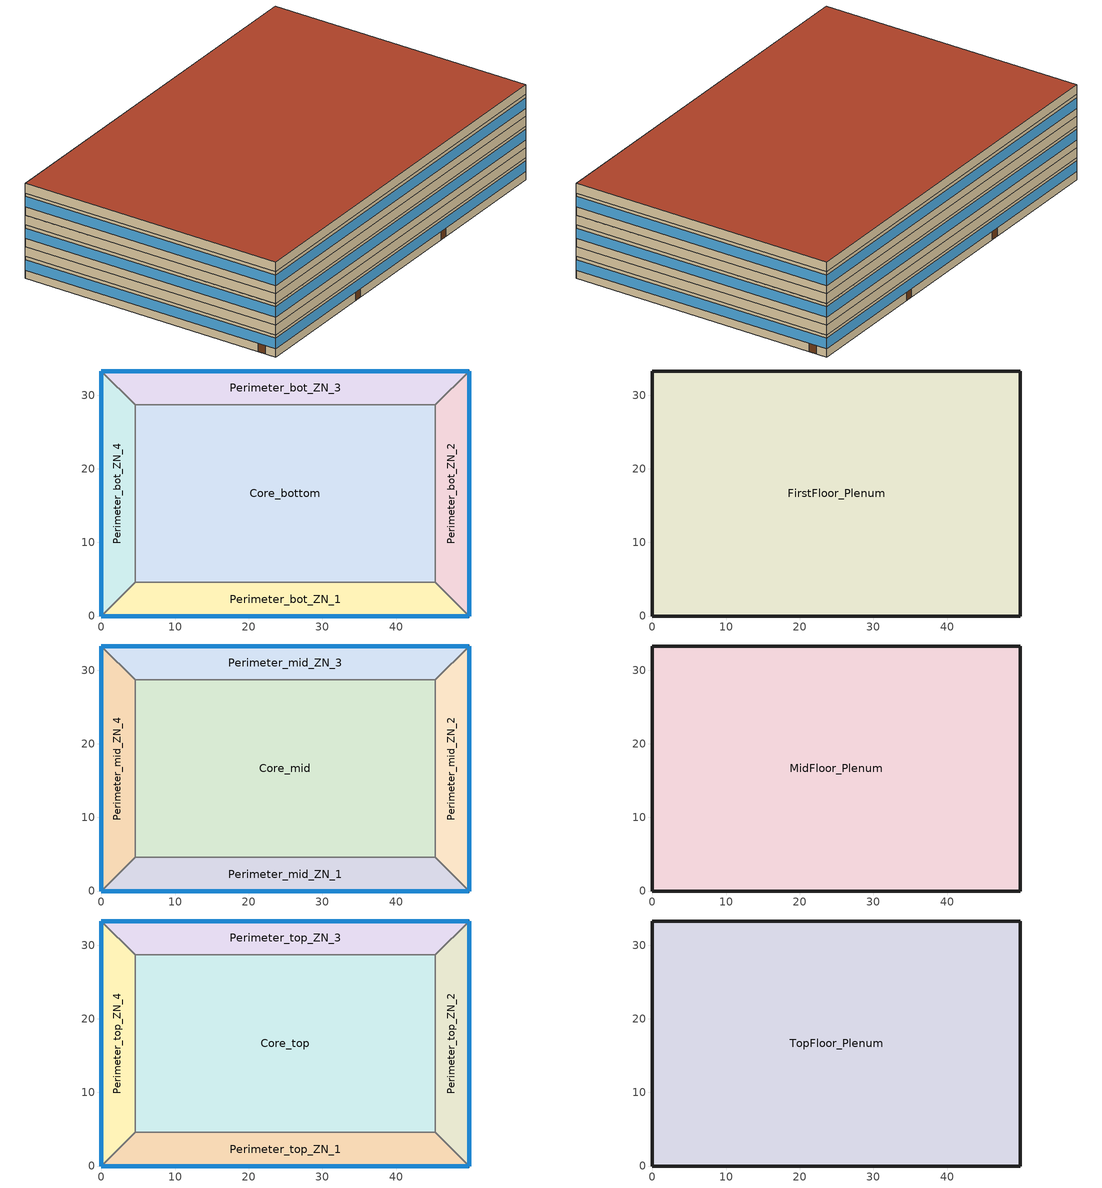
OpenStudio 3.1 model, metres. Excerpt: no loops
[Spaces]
Core_bottom
 floor ground: 45.34,28.7 45.34,4.57 4.57,4.57 4.57,28.7 z0
 wall to Perimeter_bot_ZN_1: 4.57,4.57 45.34,4.57 z0:2.74
 wall to Perimeter_bot_ZN_2: 45.34,4.57 45.34,28.7 z0:2.74
 wall to Perimeter_bot_ZN_4: 4.57,28.7 4.57,4.57 z0:2.74
 wall to Perimeter_bot_ZN_3: 45.34,28.7 4.57,28.7 z0:2.74
Perimeter_bot_ZN_2
 floor ground: 49.91,33.27 49.91,0 45.34,4.57 45.34,28.7 z0
 wall outside: 49.91,0 49.91,33.27 z0:2.74
 wall to Perimeter_bot_ZN_1: 45.34,4.57 49.91,0 z0:2.74
 wall to Perimeter_bot_ZN_3: 49.91,33.27 45.34,28.7 z0:2.74
 window: 49.91,0 49.91,33.27 z1.02:2.33
 door: 49.91,30.99 49.91,31.9 z0:2.13
Perimeter_bot_ZN_3
 floor ground: 49.91,33.27 45.34,28.7 4.57,28.7 0,33.27 z0
 wall outside: 49.91,33.27 0,33.27 z0:2.74
 wall to Perimeter_bot_ZN_4: 0,33.27 4.57,28.7 z0:2.74
 window: 49.91,33.27 0,33.27 z1.02:2.33
 door: 33.94,33.27 33.03,33.27 / 16.84,33.27 15.93,33.27 z0:2.13
Perimeter_bot_ZN_1
 floor ground: 45.34,4.57 49.91,0 0,0 4.57,4.57 z0
 wall outside: 0,0 49.91,0 z0:2.74
 wall to Perimeter_bot_ZN_4: 4.57,4.57 0,0 z0:2.74
 window: 0,0 49.91,0 z1.02:2.33
 door: 15.98,0 16.9,0 / 33.01,0 33.93,0 z0:2.13
Perimeter_bot_ZN_4
 floor ground: 0,33.27 4.57,28.7 4.57,4.57 0,0 z0
 wall outside: 0,33.27 0,0 z0:2.74
 window: 0,33.27 0,0 z1.02:2.33
 door: 0,2.28 0,1.37 z0:2.13
FirstFloor_Plenum
 floor to Perimeter_bot_ZN_3: 49.91,33.27 45.34,28.7 4.57,28.7 0,33.27 z2.74
 floor to Perimeter_bot_ZN_1: 45.34,4.57 49.91,0 0,0 4.57,4.57 z2.74
 floor to Core_bottom: 45.34,28.7 45.34,4.57 4.57,4.57 4.57,28.7 z2.74
 floor to Perimeter_bot_ZN_4: 0,33.27 4.57,28.7 4.57,4.57 0,0 z2.74
 floor to Perimeter_bot_ZN_2: 49.91,33.27 49.91,0 45.34,4.57 45.34,28.7 z2.74
 wall outside: 0,33.27 0,0 49.91,0 49.91,33.27 0,33.27 z2.74:3.96
Perimeter_mid_ZN_4
 floor to FirstFloor_Plenum: 0,33.27 4.57,28.7 4.57,4.57 0,0 z3.96
 wall outside: 0,33.27 0,0 z3.96:6.71
 wall to Perimeter_mid_ZN_3: 4.57,28.7 0,33.27 z3.96:6.71
 wall to Core_mid: 4.57,4.57 4.57,28.7 z3.96:6.71
 wall to Perimeter_mid_ZN_1: 0,0 4.57,4.57 z3.96:6.71
 window: 0,33.27 0,0 z4.98:6.29
Perimeter_mid_ZN_1
 floor to FirstFloor_Plenum: 45.34,4.57 49.91,0 0,0 4.57,4.57 z3.96
 wall outside: 0,0 49.91,0 z3.96:6.71
 wall to Core_mid: 45.34,4.57 4.57,4.57 z3.96:6.71
 wall to Perimeter_mid_ZN_2: 49.91,0 45.34,4.57 z3.96:6.71
 window: 0,0 49.91,0 z4.98:6.29
Perimeter_mid_ZN_2
 floor to FirstFloor_Plenum: 49.91,33.27 49.91,0 45.34,4.57 45.34,28.7 z3.96
 wall outside: 49.91,0 49.91,33.27 z3.96:6.71
 wall to Perimeter_mid_ZN_3: 49.91,33.27 45.34,28.7 z3.96:6.71
 wall to Core_mid: 45.34,28.7 45.34,4.57 z3.96:6.71
 window: 49.91,0 49.91,33.27 z4.98:6.29
Core_mid
 floor to FirstFloor_Plenum: 45.34,28.7 45.34,4.57 4.57,4.57 4.57,28.7 z3.96
 wall to Perimeter_mid_ZN_3: 45.34,28.7 4.57,28.7 z3.96:6.71
Perimeter_mid_ZN_3
 floor to FirstFloor_Plenum: 49.91,33.27 45.34,28.7 4.57,28.7 0,33.27 z3.96
 wall outside: 49.91,33.27 0,33.27 z3.96:6.71
 window: 49.91,33.27 0,33.27 z4.98:6.29
MidFloor_Plenum
 floor to Perimeter_mid_ZN_3: 49.91,33.27 45.34,28.7 4.57,28.7 0,33.27 z6.71
 floor to Perimeter_mid_ZN_4: 0,33.27 4.57,28.7 4.57,4.57 0,0 z6.71
 floor to Core_mid: 45.34,28.7 45.34,4.57 4.57,4.57 4.57,28.7 z6.71
 floor to Perimeter_mid_ZN_2: 49.91,33.27 49.91,0 45.34,4.57 45.34,28.7 z6.71
 floor to Perimeter_mid_ZN_1: 45.34,4.57 49.91,0 0,0 4.57,4.57 z6.71
 wall outside: 0,33.27 0,0 49.91,0 49.91,33.27 0,33.27 z6.71:7.92
Perimeter_top_ZN_3
 floor to MidFloor_Plenum: 49.91,33.27 45.34,28.7 4.57,28.7 0,33.27 z7.92
 wall outside: 49.91,33.27 0,33.27 z7.92:10.67
 wall to Perimeter_top_ZN_4: 0,33.27 4.57,28.7 z7.92:10.67
 wall to Core_top: 4.57,28.7 45.34,28.7 z7.92:10.67
 wall to Perimeter_top_ZN_2: 45.34,28.7 49.91,33.27 z7.92:10.67
 window: 49.91,33.27 0,33.27 z8.95:10.25
Perimeter_top_ZN_4
 floor to MidFloor_Plenum: 0,33.27 4.57,28.7 4.57,4.57 0,0 z7.92
 wall outside: 0,33.27 0,0 z7.92:10.67
 wall to Perimeter_top_ZN_1: 0,0 4.57,4.57 z7.92:10.67
 wall to Core_top: 4.57,4.57 4.57,28.7 z7.92:10.67
 window: 0,33.27 0,0 z8.95:10.25
Core_top
 floor to MidFloor_Plenum: 45.34,28.7 45.34,4.57 4.57,4.57 4.57,28.7 z7.92
 wall to Perimeter_top_ZN_1: 4.57,4.57 45.34,4.57 z7.92:10.67
 wall to Perimeter_top_ZN_2: 45.34,4.57 45.34,28.7 z7.92:10.67
Perimeter_top_ZN_2
 floor to MidFloor_Plenum: 49.91,33.27 49.91,0 45.34,4.57 45.34,28.7 z7.92
 wall outside: 49.91,0 49.91,33.27 z7.92:10.67
 wall to Perimeter_top_ZN_1: 45.34,4.57 49.91,0 z7.92:10.67
 window: 49.91,0 49.91,33.27 z8.95:10.25
Perimeter_top_ZN_1
 floor to MidFloor_Plenum: 45.34,4.57 49.91,0 0,0 4.57,4.57 z7.92
 wall outside: 0,0 49.91,0 z7.92:10.67
 window: 0,0 49.91,0 z8.95:10.25
TopFloor_Plenum
 floor to Perimeter_top_ZN_4: 0,33.27 4.57,28.7 4.57,4.57 0,0 z10.67
 floor to Perimeter_top_ZN_2: 49.91,33.27 49.91,0 45.34,4.57 45.34,28.7 z10.67
 floor to Core_top: 45.34,28.7 45.34,4.57 4.57,4.57 4.57,28.7 z10.67
 floor to Perimeter_top_ZN_3: 49.91,33.27 45.34,28.7 4.57,28.7 0,33.27 z10.67
 floor to Perimeter_top_ZN_1: 45.34,4.57 49.91,0 0,0 4.57,4.57 z10.67
 wall outside: 0,33.27 0,0 49.91,0 49.91,33.27 0,33.27 z10.67:11.89
 roof outside: 49.91,0 49.91,33.27 0,33.27 0,0 z11.89
[Site]
Denver-Aurora-Buckley AFB_CO_USA: Latitude {deg}=39.72; Longitude {deg}=-104.75; Time Zone {hr}=-7; Elevation {m}=1726; Terrain=City
[Building]
-MediumOffice-ASHRAE 169-2013-5B created: 2020-06-12 13:49:57 -0600: North Axis {deg}=0; Default Construction Set=DOE Ref 1980-2004 - MedOffice - ASHRAE 169-2013-5B; Standards Number of Stories=3; Standards Number of Above Ground Stories=3; Standards Building Type=MediumOffice
[ClimateZones]
Climate Zone Institution Name 1=ASHRAE; Climate Zone Document Name 1=ANSI/ASHRAE Standard 169; Climate Zone Document Year 1=2006; Climate Zone Value 1=5B; Climate Zone Institution Name 2=CEC; Climate Zone Document Name 2=California Climate Zone Descriptions; Climate Zone Document Year 2=1995
[Site:WaterMainsTemperature]
Calculation Method=Correlation; Annual Average Outdoor Air Temperature {C}=9.95; Maximum Difference In Monthly Average Outdoor Air Temperatures {deltaC}=23.7
[SizingPeriod:DesignDay] Barometric Pressure {Pa}=82237; Sky Clearness=0; Rain Indicator=0; Snow Indicator=0; Day of Month=21; Daylight Saving Time Indicator=0; Humidity Indicating Type=Wetbulb; Dry-Bulb Temperature Range Modifier Type=DefaultMultipliers
Name | Maximum Dry-Bulb Temperature {C} | Daily Dry-Bulb Temperature Range {deltaC} | Humidity Indicating Conditions at Maximum Dry-Bulb | Wind Speed {m/s} | Wind Direction {deg} | Month | Day Type | Solar Model Indicator | ASHRAE Taub | ASHRAE Taud
Denver-Aurora-Buckley.AFB_CO_USA Ann Clg .4% Condns DB=>MWB | 33.9 | 14.8 | 15 | 3.6 | 30 | 7 | SummerDesignDay | ASHRAETau | 0.423 | 2.02
Denver-Aurora-Buckley.AFB_CO_USA Ann Htg 99.6% Condns DB | -17.9 | 0 | -17.9 | 2.5 | 180 | 12 | WinterDesignDay | ASHRAEClearSky
[Site:GroundTemperature:BuildingSurface]
19.195, 19.191, 19.215, 19.25, 19.367, 20.429, 21.511, 21.776, 20.44, 19.538, 19.333, 19.237
[Material:NoMass] Thermal Absorptance=0.9; Solar Absorptance=0.7
Name | Roughness | Thermal Resistance {m2-K/W} | Visible Absorptance
CP02 CARPET PAD | VeryRough | 0.21648 | 0.8
Typical Insulation R-10.02 | Smooth | 1.76396 | 0.7
Typical Insulation R-18.49 | Smooth | 3.25638 | 0.7
Typical Insulation | Smooth | 0.0282222 | 0.7
[Material]
Name | Roughness | Thickness {m} | Conductivity {W/m-K} | Density {kg/m3} | Specific Heat {J/kg-K} | Thermal Absorptance | Solar Absorptance | Visible Absorptance
100mm Normalweight concrete floor | MediumSmooth | 0.1016 | 2.31 | 2322 | 832
G01 13mm gypsum board | Smooth | 0.0127 | 0.16 | 800 | 1090 | 0.9 | 0.7 | 0.5
25mm Stucco | Smooth | 0.0254 | 0.72 | 1856 | 840 | 0.9 | 0.7 | 0.7
5/8 in. Gypsum Board | MediumSmooth | 0.0159 | 0.16 | 800 | 1090 | 0.9 | 0.7 | 0.7
Roof Membrane | VeryRough | 0.0095 | 0.16 | 1121.29 | 1460 | 0.9 | 0.7 | 0.7
HW CONCRETE | Rough | 0.1016 | 1.31125 | 2240 | 837.36 | 0.9 | 0.7 | 0.7
G05 25mm wood | MediumSmooth | 0.0254 | 0.15 | 608 | 1630 | 0.9 | 0.5 | 0.5
Acoustic Tile - 1/2 in. | MediumSmooth | 0.0127 | 0.0576335 | 288.332 | 795.492 |  | 0 | 0
Std Wood 6inch | MediumSmooth | 0.15 | 0.12 | 540 | 1210 | 0.9 | 0.7 | 0.7
[DefaultConstructionSet]
Name | Default Exterior Surface Constructions | Default Interior Surface Constructions | Default Ground Contact Surface Constructions | Default Exterior SubSurface Constructions | Default Interior SubSurface Constructions | Interior Partition Construction
DOE Ref 1980-2004 - MedOffice - ASHRAE 169-2013-5B | Default Surface Constructions 1 | Default Surface Constructions 2 | Default Surface Constructions 3 | Default Sub Surface Constructions 1 | Default Sub Surface Constructions 2 | Typical Interior Partition
DOE Ref 1980-2004 - MedOffice - Plenum - ASHRAE 169-2013-5B | Default Surface Constructions 4 | Default Surface Constructions 5 | Default Surface Constructions 6 | Default Sub Surface Constructions 3 | Default Sub Surface Constructions 4
[DefaultSurfaceConstructions]
Name | Wall Construction | Roof Ceiling Construction | Floor Construction
Default Surface Constructions 1 | Typical Insulated Steel Framed Exterior Wall R-12.2 | Typical IEAD Roof R-19.61
Default Surface Constructions 2 | Typical Interior Wall | Typical Interior Ceiling | Typical Interior Floor
Default Surface Constructions 3 |  |  | ext-slab-mass
Default Surface Constructions 4; Default Surface Constructions 6
Default Surface Constructions 5 |  |  | Plenum Acoustical Tile
[Construction]
Typical Insulated Steel Framed Exterior Wall R-12.2: 25mm Stucco, 5/8 in. Gypsum Board, Typical Insulation R-10.02, 5/8 in. Gypsum Board
Typical IEAD Roof R-19.61: Roof Membrane, Typical Insulation R-18.49
Typical Interior Floor: 100mm Normalweight concrete floor, CP02 CARPET PAD
Typical Interior Wall: G01 13mm gypsum board, G01 13mm gypsum board
Typical Interior Ceiling: CP02 CARPET PAD, 100mm Normalweight concrete floor
ext-slab-mass: HW CONCRETE, CP02 CARPET PAD
Typical Insulated Metal Door: Typical Insulation
Typical Interior Partition: G05 25mm wood
Plenum Acoustical Tile: Acoustic Tile - 1/2 in.
InteriorFurnishings: Std Wood 6inch
Dbl Elec Ref Bleached 6mm/6mm Air: ECREF-2 BLEACHED 6MM, AIR 6MM, CLEAR 6MM
[DefaultSubSurfaceConstructions]
Name | Fixed Window Construction | Door Construction
Default Sub Surface Constructions 1 | Dbl Elec Ref Bleached 6mm/6mm Air | Typical Insulated Metal Door
Default Sub Surface Constructions 2; Default Sub Surface Constructions 3; Default Sub Surface Constructions 4
[WindowMaterial:Glazing] Optical Data Type=SpectralAverage; Conductivity {W/m-K}=0.9
Name | Thickness {m} | Solar Transmittance at Normal Incidence | Front Side Solar Reflectance at Normal Incidence | Back Side Solar Reflectance at Normal Incidence | Visible Transmittance at Normal Incidence | Front Side Visible Reflectance at Normal Incidence | Back Side Visible Reflectance at Normal Incidence | Back Side Infrared Hemispherical Emissivity | Infrared Transmittance at Normal Incidence | Front Side Infrared Hemispherical Emissivity | Dirt Correction Factor for Solar and Visible Transmittance | Solar Diffusing
ECREF-2 BLEACHED 6MM | 0.00599999 | 0.694 | 0.168 | 0.168 | 0.818 | 0.11 | 0.11 | 0.1
CLEAR 6MM | 0.006 | 0.775 | 0.071 | 0.071 | 0.881 | 0.08 | 0.08 | 0.84 | 0 | 0.84 | 1 | No
[WindowMaterial:Gas]
AIR 6MM: Gas Type=Air; Thickness {m}=0.0063
[Space]
Name | Space Type | Building Story | Thermal Zone | Part of Total Floor Area
Perimeter_mid_ZN_4 | Office WholeBuilding - Md Office | Building Story 2 | Perimeter_mid_ZN_4 ZN | Yes
Core_bottom | Office WholeBuilding - Md Office | Building Story 1 | Core_bottom ZN | Yes
FirstFloor_Plenum | Plenum | Building Story 1 | FirstFloor_Plenum ZN | No
TopFloor_Plenum | Plenum | Building Story 3 | TopFloor_Plenum ZN | No
Perimeter_top_ZN_3 | Office WholeBuilding - Md Office | Building Story 3 | Perimeter_top_ZN_3 ZN | Yes
Perimeter_bot_ZN_2 | Office WholeBuilding - Md Office | Building Story 1 | Perimeter_bot_ZN_2 ZN | Yes
MidFloor_Plenum | Plenum | Building Story 2 | MidFloor_Plenum ZN | No
Perimeter_mid_ZN_1 | Office WholeBuilding - Md Office | Building Story 2 | Perimeter_mid_ZN_1 ZN | Yes
Perimeter_bot_ZN_1 | Office WholeBuilding - Md Office | Building Story 1 | Perimeter_bot_ZN_1 ZN | Yes
Perimeter_bot_ZN_3 | Office WholeBuilding - Md Office | Building Story 1 | Perimeter_bot_ZN_3 ZN | Yes
Perimeter_mid_ZN_2 | Office WholeBuilding - Md Office | Building Story 2 | Perimeter_mid_ZN_2 ZN | Yes
Perimeter_top_ZN_4 | Office WholeBuilding - Md Office | Building Story 3 | Perimeter_top_ZN_4 ZN | Yes
Perimeter_bot_ZN_4 | Office WholeBuilding - Md Office | Building Story 1 | Perimeter_bot_ZN_4 ZN | Yes
Core_top | Office WholeBuilding - Md Office | Building Story 3 | Core_top ZN | Yes
Perimeter_top_ZN_2 | Office WholeBuilding - Md Office | Building Story 3 | Perimeter_top_ZN_2 ZN | Yes
Perimeter_top_ZN_1 | Office WholeBuilding - Md Office | Building Story 3 | Perimeter_top_ZN_1 ZN | Yes
Core_mid | Office WholeBuilding - Md Office | Building Story 2 | Core_mid ZN | Yes
Perimeter_mid_ZN_3 | Office WholeBuilding - Md Office | Building Story 2 | Perimeter_mid_ZN_3 ZN | Yes
[BuildingStory]
Name | Nominal Z Coordinate {m}
Building Story 1 | 0
Building Story 2 | 3.9624
Building Story 3 | 7.9248
[SpaceType]
Name | Default Schedule Set | Design Specification Outdoor Air Object | Standards Building Type | Standards Space Type | Default Construction Set
Office WholeBuilding - Md Office | Office WholeBuilding - Md Office Schedule Set | Office WholeBuilding - Md Office Ventilation | Office | WholeBuilding - Md Office
Plenum | Plenum Schedule Set |  |  | Plenum | DOE Ref 1980-2004 - MedOffice - Plenum - ASHRAE 169-2013-5B
[People:Definition]
Office WholeBuilding - Md Office People Definition: Number of People Calculation Method=People/Area; People per Space Floor Area {person/m2}=0.0538196; Fraction Radiant=0.3
[People]
Office WholeBuilding - Md Office People: People Definition=Office WholeBuilding - Md Office People Definition; Space or SpaceType=Office WholeBuilding - Md Office; Work Efficiency Schedule=Work Efficiency Schedule; Clothing Insulation Schedule=Clothing Schedule; Air Velocity Schedule=Air Velocity Schedule; Multiplier=1
[Lights:Definition]
Office WholeBuilding - Md Office Lights Definition: Design Level Calculation Method=Watts/Area; Watts per Space Floor Area {W/m2}=16.8993; Fraction Radiant=0.4; Fraction Visible=0.2; Return Air Fraction=0.4
[Lights]
Office WholeBuilding - Md Office Lights: Lights Definition=Office WholeBuilding - Md Office Lights Definition; Space or SpaceType=Office WholeBuilding - Md Office; Fraction Replaceable=0
[ElectricEquipment:Definition] Fraction Radiant=0.5
Name | Design Level Calculation Method | Watts per Space Floor Area {W/m2} | Fraction Latent | Fraction Lost | Design Level {W}
Office WholeBuilding - Md Office Elec Equip Definition | Watts/Area | 10.7639 | 0 | 0
Elevator Lift Motor | EquipmentLevel |  |  |  | 14610
[ElectricEquipment]
Name | Electric Equipment Definition | Space or SpaceType | Schedule | Multiplier
Office WholeBuilding - Md Office Elec Equip | Office WholeBuilding - Md Office Elec Equip Definition | Office WholeBuilding - Md Office
2 Elevator Lift Motors | Elevator Lift Motor | Core_bottom | Medium Office BLDG ELEVATORS | 2
[DesignSpecification:OutdoorAir]
Office WholeBuilding - Md Office Ventilation: Outdoor Air Method=Sum; Outdoor Air Flow per Person {m3/s-person}=0; Outdoor Air Flow per Floor Area {m3/s-m2}=0.000508; Outdoor Air Flow Rate {m3/s}=0; Outdoor Air Flow Air Changes per Hour {1/hr}=0
[SpaceInfiltration:DesignFlowRate] Design Flow Rate Calculation Method=Flow/ExteriorArea; Constant Term Coefficient=1; Temperature Term Coefficient=0; Velocity Term Coefficient=0; Velocity Squared Term Coefficient=0
Name | Space or SpaceType | Flow per Exterior Surface Area {m3/s-m2} | Schedule
Office WholeBuilding - Md Office Infiltration | Office WholeBuilding - Md Office | 0.00113386
FirstFloor_Plenum Infiltration | FirstFloor_Plenum | 0.00102523 | Always On Discrete
MidFloor_Plenum Infiltration | MidFloor_Plenum | 0.00102523 | Always On Discrete
Perimeter_bot_ZN_1 Infiltration | Perimeter_bot_ZN_1 | 0.00102523 | Medium Office Infil Quarter On
Perimeter_bot_ZN_2 Infiltration | Perimeter_bot_ZN_2 | 0.00102523 | Medium Office Infil Quarter On
Perimeter_bot_ZN_3 Infiltration | Perimeter_bot_ZN_3 | 0.00102523 | Medium Office Infil Quarter On
Perimeter_bot_ZN_4 Infiltration | Perimeter_bot_ZN_4 | 0.00102523 | Medium Office Infil Quarter On
Perimeter_mid_ZN_1 Infiltration | Perimeter_mid_ZN_1 | 0.00102523 | Medium Office Infil Quarter On
Perimeter_mid_ZN_2 Infiltration | Perimeter_mid_ZN_2 | 0.00102523 | Medium Office Infil Quarter On
Perimeter_mid_ZN_3 Infiltration | Perimeter_mid_ZN_3 | 0.00102523 | Medium Office Infil Quarter On
Perimeter_mid_ZN_4 Infiltration | Perimeter_mid_ZN_4 | 0.00102523 | Medium Office Infil Quarter On
Perimeter_top_ZN_1 Infiltration | Perimeter_top_ZN_1 | 0.00102523 | Medium Office Infil Quarter On
Perimeter_top_ZN_2 Infiltration | Perimeter_top_ZN_2 | 0.00102523 | Medium Office Infil Quarter On
Perimeter_top_ZN_3 Infiltration | Perimeter_top_ZN_3 | 0.00102523 | Medium Office Infil Quarter On
Perimeter_top_ZN_4 Infiltration | Perimeter_top_ZN_4 | 0.00102523 | Medium Office Infil Quarter On
TopFloor_Plenum Infiltration | TopFloor_Plenum | 0.00011159 | Always On Discrete
TopFloor_Plenum Infiltration 1 | TopFloor_Plenum | 0.00113386 | Medium Office Infil Quarter On
FirstFloor_Plenum Infiltration 1 | FirstFloor_Plenum | 0.00113386 | Medium Office Infil Quarter On
MidFloor_Plenum Infiltration 1 | MidFloor_Plenum | 0.00113386 | Medium Office Infil Quarter On
[DefaultScheduleSet]
Name | Number of People Schedule | People Activity Level Schedule | Lighting Schedule | Electric Equipment Schedule | Infiltration Schedule
Office WholeBuilding - Md Office Schedule Set | Medium Office Bldg Occ | Medium Office Activity | Office Bldg Light | Medium Office Bldg Equip | Medium Office Infil Quarter On
Plenum Schedule Set
[ThermostatSetpoint:DualSetpoint]
Name | Heating Setpoint Temperature Schedule | Cooling Setpoint Temperature Schedule
Office WholeBuilding - Md Office Thermostat 1; Office WholeBuilding - Md Office Thermostat 2; Office WholeBuilding - Md Office Thermostat 3; Office WholeBuilding - Md Office Thermostat 4; Office WholeBuilding - Md Office Thermostat 5; Office WholeBuilding - Md Office Thermostat 6; Office WholeBuilding - Md Office Thermostat 7; Office WholeBuilding - Md Office Thermostat 8; Office WholeBuilding - Md Office Thermostat 9; Office WholeBuilding - Md Office Thermostat 10; Office WholeBuilding - Md Office Thermostat 11; Office WholeBuilding - Md Office Thermostat 12; Office WholeBuilding - Md Office Thermostat 13; Office WholeBuilding - Md Office Thermostat 14; Office WholeBuilding - Md Office Thermostat 15 | Medium Office HtgSetp | Medium Office ClgSetp
Plenum Thermostat 1; Plenum Thermostat 2; Plenum Thermostat 3
[ThermalZone] Use Ideal Air Loads=No
Name | Thermostat | Humidistat
Core_bottom ZN | Office WholeBuilding - Md Office Thermostat 1 | Zone Control Humidistat 1
Core_mid ZN | Office WholeBuilding - Md Office Thermostat 2 | Zone Control Humidistat 2
Core_top ZN | Office WholeBuilding - Md Office Thermostat 3 | Zone Control Humidistat 3
FirstFloor_Plenum ZN | Plenum Thermostat 1 | Zone Control Humidistat 4
MidFloor_Plenum ZN | Plenum Thermostat 2 | Zone Control Humidistat 5
Perimeter_bot_ZN_1 ZN | Office WholeBuilding - Md Office Thermostat 4 | Zone Control Humidistat 6
Perimeter_bot_ZN_2 ZN | Office WholeBuilding - Md Office Thermostat 5 | Zone Control Humidistat 7
Perimeter_bot_ZN_3 ZN | Office WholeBuilding - Md Office Thermostat 6 | Zone Control Humidistat 8
Perimeter_bot_ZN_4 ZN | Office WholeBuilding - Md Office Thermostat 7 | Zone Control Humidistat 9
Perimeter_mid_ZN_1 ZN | Office WholeBuilding - Md Office Thermostat 8 | Zone Control Humidistat 10
Perimeter_mid_ZN_2 ZN | Office WholeBuilding - Md Office Thermostat 9 | Zone Control Humidistat 11
Perimeter_mid_ZN_3 ZN | Office WholeBuilding - Md Office Thermostat 10 | Zone Control Humidistat 12
Perimeter_mid_ZN_4 ZN | Office WholeBuilding - Md Office Thermostat 11 | Zone Control Humidistat 13
Perimeter_top_ZN_1 ZN | Office WholeBuilding - Md Office Thermostat 12 | Zone Control Humidistat 14
Perimeter_top_ZN_2 ZN | Office WholeBuilding - Md Office Thermostat 13 | Zone Control Humidistat 15
Perimeter_top_ZN_3 ZN | Office WholeBuilding - Md Office Thermostat 14 | Zone Control Humidistat 16
Perimeter_top_ZN_4 ZN | Office WholeBuilding - Md Office Thermostat 15 | Zone Control Humidistat 17
TopFloor_Plenum ZN | Plenum Thermostat 3 | Zone Control Humidistat 18
[Sizing:Zone] Zone Cooling Design Supply Air Temperature Input Method=SupplyAirTemperature; Zone Cooling Design Supply Air Temperature {C}=14; Zone Cooling Design Supply Air Temperature Difference {deltaC}=11.11; Zone Heating Design Supply Air Temperature Input Method=SupplyAirTemperature; Zone Heating Design Supply Air Temperature {C}=40; Zone Heating Design Supply Air Temperature Difference {deltaC}=11.11; Zone Cooling Design Supply Air Humidity Ratio {kg-H2O/kg-air}=0.0085; Zone Heating Design Supply Air Humidity Ratio {kg-H2O/kg-air}=0.008; Cooling Design Air Flow Method=DesignDay; Heating Design Air Flow Method=DesignDay; Account for Dedicated Outdoor Air System=No; Dedicated Outdoor Air System Control Strategy=NeutralSupplyAir; Dedicated Outdoor Air Low Setpoint Temperature for Design {C}=autosize; Dedicated Outdoor Air High Setpoint Temperature for Design {C}=autosize
FirstFloor_Plenum ZN; MidFloor_Plenum ZN; TopFloor_Plenum ZN
[AvailabilityManager:NightCycle] Applicability Schedule=Always On Discrete; Control Type=CycleOnAny; Thermostat Tolerance {deltaC}=1; Cycling Run Time {s}=1800
Availability Manager Night Cycle 1; Availability Manager Night Cycle 2; Availability Manager Night Cycle 3
[AirLoopHVAC:ReturnPlenum]
Name | ThermalZone
Air Loop HVAC Return Plenum 1 | FirstFloor_Plenum ZN
Air Loop HVAC Return Plenum 2 | MidFloor_Plenum ZN
Air Loop HVAC Return Plenum 3 | TopFloor_Plenum ZN
[InternalMass:Definition]
Internal Mass Definition 1: Construction=InteriorFurnishings; Design Level Calculation Method=SurfaceArea/Area; Surface Area per Space Floor Area=2
[InternalMass] Internal Mass Definition=Internal Mass Definition 1; Multiplier=1
Name | Space or SpaceType
Perimeter_mid_ZN_3 Mass | Perimeter_mid_ZN_3
Core_mid Mass | Core_mid
Perimeter_bot_ZN_2 Mass | Perimeter_bot_ZN_2
Core_bottom Mass | Core_bottom
Perimeter_top_ZN_3 Mass | Perimeter_top_ZN_3
TopFloor_Plenum Mass | TopFloor_Plenum
FirstFloor_Plenum Mass | FirstFloor_Plenum
Perimeter_mid_ZN_4 Mass | Perimeter_mid_ZN_4
Perimeter_mid_ZN_1 Mass | Perimeter_mid_ZN_1
Perimeter_bot_ZN_4 Mass | Perimeter_bot_ZN_4
Perimeter_top_ZN_1 Mass | Perimeter_top_ZN_1
Perimeter_bot_ZN_1 Mass | Perimeter_bot_ZN_1
Perimeter_bot_ZN_3 Mass | Perimeter_bot_ZN_3
Perimeter_top_ZN_4 Mass | Perimeter_top_ZN_4
MidFloor_Plenum Mass | MidFloor_Plenum
Perimeter_mid_ZN_2 Mass | Perimeter_mid_ZN_2
Core_top Mass | Core_top
Perimeter_top_ZN_2 Mass | Perimeter_top_ZN_2
[Exterior:Lights:Definition]
NonDimming Exterior Lights Def: Design Level {W}=17809
[Exterior:Lights]
NonDimming Exterior Lights Def: Exterior Lights Definition=NonDimming Exterior Lights Def; Schedule=OfficeMedium Exterior_Lgt_ALWAYS_ON; Control Option=AstronomicalClock
[ZoneControl:Humidistat] Humidifying Relative Humidity Setpoint Schedule=Relative Humidity Sched; Dehumidifying Relative Humidity Setpoint Schedule=Relative Humidity Sched
Zone Control Humidistat 1; Zone Control Humidistat 2; Zone Control Humidistat 3; Zone Control Humidistat 4; Zone Control Humidistat 5; Zone Control Humidistat 6; Zone Control Humidistat 7; Zone Control Humidistat 8; Zone Control Humidistat 9; Zone Control Humidistat 10; Zone Control Humidistat 11; Zone Control Humidistat 12; Zone Control Humidistat 13; Zone Control Humidistat 14; Zone Control Humidistat 15; Zone Control Humidistat 16; Zone Control Humidistat 17; Zone Control Humidistat 18
[Schedule:Constant]
Always On Discrete: Value=1
[Schedule:Ruleset]
Name | Default Day Schedule | Summer Design Day Schedule | Winter Design Day Schedule
Clothing Schedule | Clothing Schedule Default Winter Clothes
Air Velocity Schedule | Air Velocity Schedule Default
Work Efficiency Schedule | Work Efficiency Schedule Default
Medium Office Bldg Occ | Medium Office Bldg Occ Default | Medium Office Bldg Occ Summer Design Day | Medium Office Bldg Occ Winter Design Day
Medium Office Activity | Medium Office Activity Default | Medium Office Activity Summer Design Day | Medium Office Activity Winter Design Day
Office Bldg Light | Office Bldg Light Default | Office Bldg Light Summer Design Day | Office Bldg Light Winter Design Day
Medium Office Bldg Equip | Medium Office Bldg Equip Default | Medium Office Bldg Equip Summer Design Day | Medium Office Bldg Equip Winter Design Day
Medium Office Infil Quarter On | Medium Office Infil Quarter On Default | Medium Office Infil Quarter On Summer Design Day | Medium Office Infil Quarter On Winter Design Day
Medium Office HtgSetp | Medium Office HtgSetp Default | Medium Office HtgSetp Summer Design Day | Medium Office HtgSetp Winter Design Day
Medium Office ClgSetp | Medium Office ClgSetp Default | Medium Office ClgSetp Summer Design Day | Medium Office ClgSetp Winter Design Day
Medium Office BLDG ELEVATORS | Schedule Day 19 | Medium Office BLDG ELEVATORS Summer Design Day | Medium Office BLDG ELEVATORS Winter Design Day
OfficeMedium Exterior_Lgt_ALWAYS_ON | OfficeMedium Exterior_Lgt_ALWAYS_ON Default | OfficeMedium Exterior_Lgt_ALWAYS_ON Summer Design Day | OfficeMedium Exterior_Lgt_ALWAYS_ON Winter Design Day
Relative Humidity Sched | Schedule Day 1
[Schedule:Day]
Clothing Schedule Default Winter Clothes; Office Bldg Light Summer Design Day; Medium Office Bldg Equip Summer Design Day; Medium Office Infil Quarter On Sun Day; OfficeMedium Exterior_Lgt_ALWAYS_ON Default; OfficeMedium Exterior_Lgt_ALWAYS_ON Winter Design Day; OfficeMedium Exterior_Lgt_ALWAYS_ON Summer Design Day: 24, 0, 1
Clothing Schedule Summer Clothes: 24, 0, 0.5
Air Velocity Schedule Default: 24, 0, 0.2
Work Efficiency Schedule Default; Medium Office Bldg Occ Winter Design Day; Medium Office Bldg Occ WntrDsn|Sun Day; Office Bldg Light Winter Design Day; Medium Office Bldg Equip Winter Design Day; Schedule Day 19; Medium Office BLDG ELEVATORS Sun Day: 24, 0, 0
Medium Office Bldg Occ Default; Medium Office Bldg Occ Default|Wkdy Day: 6, 0, 0, 7, 0, 0.1, 8, 0, 0.2, 12, 0, 0.95, 13, 0, 0.5, 17, 0, 0.95, 18, 0, 0.7, 20, 0, 0.4, 22, 0, 0.1, 24, 0, 0.05
Medium Office Bldg Occ Sat Day: 6, 0, 0, 8, 0, 0.1, 14, 0, 0.5, 17, 0, 0.1, 24, 0, 0
Medium Office Bldg Occ Summer Design Day: 6, 0, 0, 22, 0, 1, 24, 0, 0.05
Medium Office Activity Default; Medium Office Activity Winter Design Day; Medium Office Activity Summer Design Day: 24, 0, 120
Office Bldg Light Default: 5, 0, 0.05, 7, 0, 0.1, 8, 0, 0.3, 17, 0, 0.9, 18, 0, 0.5, 20, 0, 0.3, 22, 0, 0.2, 23, 0, 0.1, 24, 0, 0.05
Office Bldg Light Sat Day: 6, 0, 0.05, 8, 0, 0.1, 12, 0, 0.3, 17, 0, 0.15, 24, 0, 0.05
Office Bldg Light Sun Day: 24, 0, 0.05
Medium Office Bldg Equip Default; Medium Office Bldg Equip Default|Wkdy Day: 8, 0, 0.4, 12, 0, 0.9, 13, 0, 0.8, 17, 0, 0.9, 18, 0, 0.8, 20, 0, 0.6, 22, 0, 0.5, 24, 0, 0.4
Medium Office Bldg Equip Sat Day: 6, 0, 0.3, 8, 0, 0.4, 14, 0, 0.5, 17, 0, 0.35, 24, 0, 0.3
Medium Office Bldg Equip Sun Day: 24, 0, 0.3
Medium Office Infil Quarter On Default; Medium Office Infil Quarter On Summer Design Day: 6, 0, 1, 22, 0, 0.25, 24, 0, 1
Medium Office Infil Quarter On Winter Design Day; Medium Office Infil Quarter On WntrDsn|Sat Day: 6, 0, 1, 18, 0, 0.25, 24, 0, 1
Medium Office HtgSetp Default: 6, 0, 15.6, 22, 0, 21, 24, 0, 15.6
Medium Office HtgSetp Sat Day: 6, 0, 15.6, 18, 0, 21, 24, 0, 15.6
Medium Office HtgSetp Summer Design Day; Medium Office HtgSetp SmrDsn|Sun Day: 24, 0, 15.6
Medium Office HtgSetp Winter Design Day: 24, 0, 21
Medium Office ClgSetp Default; Medium Office ClgSetp Summer Design Day: 6, 0, 26.7, 22, 0, 24, 24, 0, 26.7
Medium Office ClgSetp Sat Day: 6, 0, 26.7, 18, 0, 24, 24, 0, 26.7
Medium Office ClgSetp Winter Design Day; Medium Office ClgSetp WntrDsn|Sun Day: 24, 0, 26.7
Medium Office BLDG ELEVATORS Summer Design Day; Medium Office BLDG ELEVATORS Wkdy|SmrDsn Day: 7, 0, 0, 8, 0, 0.35, 9, 0, 0.69, 10, 0, 0.43, 11, 0, 0.37, 12, 0, 0.43, 13, 0, 0.58, 14, 0, 0.48, 16, 0, 0.37, 17, 0, 0.46, 18, 0, 0.62, 19, 0, 0.12, 21, 0, 0.04, 24, 0, 0
Medium Office BLDG ELEVATORS Winter Design Day; Medium Office BLDG ELEVATORS WntrDsn|Sat Day: 7, 0, 0, 8, 0, 0.16, 9, 0, 0.14, 10, 0, 0.21, 11, 0, 0.18, 12, 0, 0.25, 13, 0, 0.21, 14, 0, 0.13, 15, 0, 0.08, 16, 0, 0.04, 17, 0, 0.05, 18, 0, 0.06, 24, 0, 0
Schedule Day 1: 24, 0, 45
[Schedule:Rule] Date Specification Type=DateRange; Start Day=1
Name | Schedule Ruleset | Rule Order | Day Schedule | Start Month | End Month | End Day | Apply Monday | Apply Tuesday | Apply Wednesday | Apply Thursday | Apply Friday | Apply Saturday | Apply Sunday
Schedule Rule 1 | Clothing Schedule | 0 | Clothing Schedule Summer Clothes | 5 | 9 | 30
Schedule Rule 2 | Medium Office Bldg Occ | 2 | Medium Office Bldg Occ Default|Wkdy Day | 1 | 12 | 31 | Yes | Yes | Yes | Yes | Yes
Schedule Rule 3 | Medium Office Bldg Occ | 1 | Medium Office Bldg Occ Sat Day | 1 | 12 | 31 |  |  |  |  |  | Yes
Schedule Rule 4 | Medium Office Bldg Occ | 0 | Medium Office Bldg Occ WntrDsn|Sun Day | 1 | 12 | 31 |  |  |  |  |  |  | Yes
Schedule Rule 5 | Office Bldg Light | 1 | Office Bldg Light Sat Day | 1 | 12 | 31 |  |  |  |  |  | Yes
Schedule Rule 6 | Office Bldg Light | 0 | Office Bldg Light Sun Day | 1 | 12 | 31 |  |  |  |  |  |  | Yes
Schedule Rule 7 | Medium Office Bldg Equip | 2 | Medium Office Bldg Equip Default|Wkdy Day | 1 | 12 | 31 | Yes | Yes | Yes | Yes | Yes
Schedule Rule 8 | Medium Office Bldg Equip | 1 | Medium Office Bldg Equip Sat Day | 1 | 12 | 31 |  |  |  |  |  | Yes
Schedule Rule 9 | Medium Office Bldg Equip | 0 | Medium Office Bldg Equip Sun Day | 1 | 12 | 31 |  |  |  |  |  |  | Yes
Schedule Rule 10 | Medium Office Infil Quarter On | 1 | Medium Office Infil Quarter On Sun Day | 1 | 12 | 31 |  |  |  |  |  |  | Yes
Schedule Rule 11 | Medium Office Infil Quarter On | 0 | Medium Office Infil Quarter On WntrDsn|Sat Day | 1 | 12 | 31 |  |  |  |  |  | Yes
Schedule Rule 12 | Medium Office HtgSetp | 1 | Medium Office HtgSetp Sat Day | 1 | 12 | 31 |  |  |  |  |  | Yes
Schedule Rule 13 | Medium Office HtgSetp | 0 | Medium Office HtgSetp SmrDsn|Sun Day | 1 | 12 | 31 |  |  |  |  |  |  | Yes
Schedule Rule 14 | Medium Office ClgSetp | 1 | Medium Office ClgSetp Sat Day | 1 | 12 | 31 |  |  |  |  |  | Yes
Schedule Rule 15 | Medium Office ClgSetp | 0 | Medium Office ClgSetp WntrDsn|Sun Day | 1 | 12 | 31 |  |  |  |  |  |  | Yes
Schedule Rule 18 | Medium Office BLDG ELEVATORS | 2 | Medium Office BLDG ELEVATORS Sun Day | 1 | 12 | 31 |  |  |  |  |  |  | Yes
Schedule Rule 19 | Medium Office BLDG ELEVATORS | 1 | Medium Office BLDG ELEVATORS Wkdy|SmrDsn Day | 1 | 12 | 31 | Yes | Yes | Yes | Yes | Yes
Schedule Rule 20 | Medium Office BLDG ELEVATORS | 0 | Medium Office BLDG ELEVATORS WntrDsn|Sat Day | 1 | 12 | 31 |  |  |  |  |  | Yes
